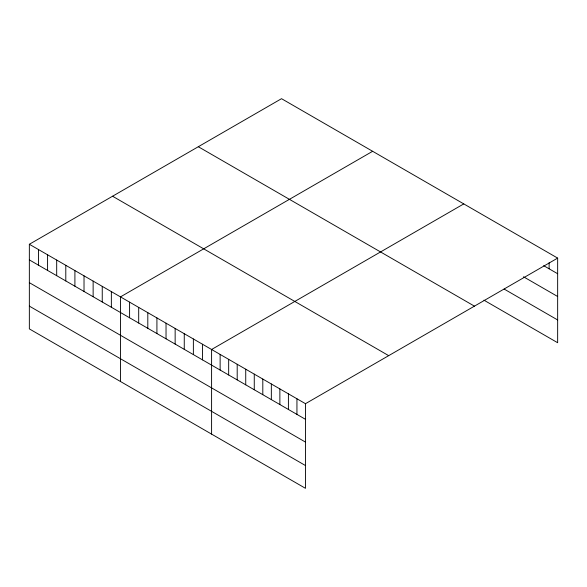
<?xml version="1.0" encoding="UTF-8"?>
<svg xmlns="http://www.w3.org/2000/svg" width="587" height="587" viewBox="0 0 587 587"><rect width="100%" height="100%" fill="white"/><g stroke="black" fill="none" stroke-linecap="round" stroke-linejoin="round"><path stroke-width="0.88" d="M29.35 244.273L305.475 403.695L305.475 488.318L29.35 328.896L29.35 244.273L281.525 98.682L557.65 258.104L557.65 342.727L483.937 300.17M372.642 151.292L120.474 296.883L120.474 381.506M463.767 203.902L211.591 349.492L211.591 434.109M305.475 403.695L557.65 258.104M543.687 265.669L557.65 273.733M523.509 276.785L557.65 296.501M504.116 289.046L557.65 319.959M198.303 146.728L474.435 306.15M112.565 196.227L388.697 355.649M29.35 259.902L305.475 419.323M29.35 282.67L305.475 442.092M29.35 306.128L305.475 465.55M549.116 262.727L549.116 268.802M296.941 398.771L296.941 414.393M288.408 393.84L288.408 409.462M279.874 388.917L279.874 404.538M271.341 383.986L271.341 399.608M262.807 379.055L262.807 394.684M254.266 374.132L254.266 389.753M245.733 369.201L245.733 384.83M237.199 364.278L237.199 379.899M228.666 359.347L228.666 374.976M220.132 354.423L220.132 370.045M202.486 344.231L202.486 359.853M193.372 338.97L193.372 354.592M184.259 333.709L184.259 349.331M175.146 328.449L175.146 344.07M166.033 323.188L166.033 338.809M156.92 317.927L156.92 333.548M147.807 312.666L147.807 328.294M138.693 307.405L138.693 323.033M129.588 302.144L129.588 317.772M111.361 291.622L111.361 307.25M102.248 286.361L102.248 301.989M93.135 281.1L93.135 296.728M84.022 275.839L84.022 291.468M74.909 270.578L74.909 286.207M65.795 265.317L65.795 280.946M56.69 260.056L56.69 275.685M47.576 254.795L47.576 270.424M38.463 249.534L38.463 265.163"/></g></svg>
